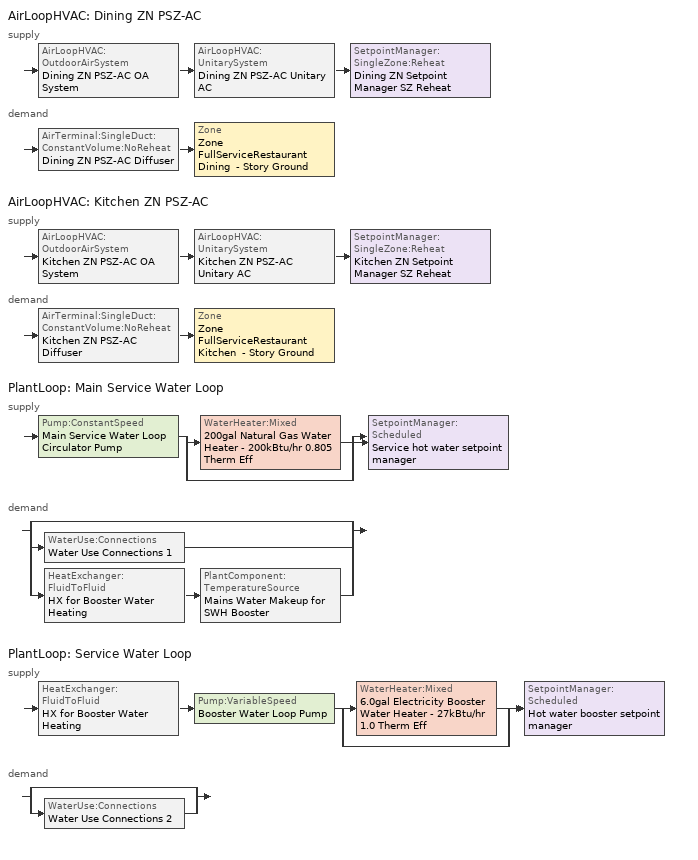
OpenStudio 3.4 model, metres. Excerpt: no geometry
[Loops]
AirLoopHVAC 'Dining ZN PSZ-AC'
 supply: AirLoopHVAC:OutdoorAirSystem 'Dining ZN PSZ-AC OA System' > AirLoopHVAC:UnitarySystem 'Dining ZN PSZ-AC Unitary AC' > SetpointManager:SingleZone:Reheat 'Dining ZN Setpoint Manager SZ Reheat'
 demand: AirTerminal:SingleDuct:ConstantVolume:NoReheat 'Dining ZN PSZ-AC Diffuser' > Zone 'Zone FullServiceRestaurant Dining  - Story Ground'
AirLoopHVAC 'Kitchen ZN PSZ-AC'
 supply: AirLoopHVAC:OutdoorAirSystem 'Kitchen ZN PSZ-AC OA System' > AirLoopHVAC:UnitarySystem 'Kitchen ZN PSZ-AC Unitary AC' > SetpointManager:SingleZone:Reheat 'Kitchen ZN Setpoint Manager SZ Reheat'
 demand: AirTerminal:SingleDuct:ConstantVolume:NoReheat 'Kitchen ZN PSZ-AC Diffuser' > Zone 'Zone FullServiceRestaurant Kitchen  - Story Ground'
PlantLoop 'Main Service Water Loop'
 supply: Pump:ConstantSpeed 'Main Service Water Loop Circulator Pump' > split
  | WaterHeater:Mixed '200gal Natural Gas Water Heater - 200kBtu/hr 0.805 Therm Eff'
  | bypass
  join > SetpointManager:Scheduled 'Service hot water setpoint manager'
 demand: split
  | bypass
  | WaterUse:Connections 'Water Use Connections 1'
  | HeatExchanger:FluidToFluid 'HX for Booster Water Heating' > PlantComponent:TemperatureSource 'Mains Water Makeup for SWH Booster'
PlantLoop 'Service Water Loop'
 supply: HeatExchanger:FluidToFluid 'HX for Booster Water Heating' > Pump:VariableSpeed 'Booster Water Loop Pump' > split
  | WaterHeater:Mixed '6.0gal Electricity Booster Water Heater - 27kBtu/hr 1.0 Therm Eff'
  | bypass
  join > SetpointManager:Scheduled 'Hot water booster setpoint manager'
 demand: split
  | bypass
  | WaterUse:Connections 'Water Use Connections 2'
[Sizing:Zone] Zone Cooling Design Supply Air Temperature Input Method=SupplyAirTemperature; Zone Cooling Design Supply Air Temperature {C}=12.7778; Zone Cooling Design Supply Air Temperature Difference {deltaC}=11.11; Zone Heating Design Supply Air Temperature Input Method=SupplyAirTemperature; Zone Heating Design Supply Air Temperature {C}=50; Zone Heating Design Supply Air Temperature Difference {deltaC}=11.11; Zone Cooling Design Supply Air Humidity Ratio {kg-H2O/kg-air}=0.0085; Zone Heating Design Supply Air Humidity Ratio {kg-H2O/kg-air}=0.008; Cooling Design Air Flow Method=DesignDayWithLimit; Heating Design Air Flow Method=DesignDay; Account for Dedicated Outdoor Air System=No; Dedicated Outdoor Air System Control Strategy=NeutralSupplyAir; Dedicated Outdoor Air Low Setpoint Temperature for Design {C}=autosize; Dedicated Outdoor Air High Setpoint Temperature for Design {C}=autosize
Name | Cooling Minimum Air Flow per Zone Floor Area {m3/s-m2}
Zone FullServiceRestaurant Dining  - Story Ground | 0.00358118
Zone FullServiceRestaurant Kitchen  - Story Ground | 0
[Zone equipment]
Zone FullServiceRestaurant Dining  - Story Ground: Dining ZN PSZ-AC Diffuser
Zone FullServiceRestaurant Kitchen  - Story Ground: Kitchen ZN PSZ-AC Diffuser
[AirLoopHVAC] Availability Schedule=RestaurantSitDown HVACOperationSchd; Design Supply Air Flow Rate {m3/s}=autosize; Design Return Air Flow Fraction of Supply Air Flow=1
Dining ZN PSZ-AC; Kitchen ZN PSZ-AC
[Sizing:System] Type of Load to Size On=Sensible; Design Outdoor Air Flow Rate {m3/s}=Autosize; Central Heating Maximum System Air Flow Ratio=1; Preheat Design Temperature {C}=7.22222; Preheat Design Humidity Ratio {kg-H2O/kg-Air}=0.008; Precool Design Temperature {C}=12.7778; Precool Design Humidity Ratio {kg-H2O/kg-Air}=0.008; Central Cooling Design Supply Air Temperature {C}=12.7778; Central Heating Design Supply Air Temperature {C}=50; Sizing Option=Coincident; 100% Outdoor Air in Cooling=No; 100% Outdoor Air in Heating=No; Central Cooling Design Supply Air Humidity Ratio {kg-H2O/kg-Air}=0.0085; Central Heating Design Supply Air Humidity Ratio {kg-H2O/kg-Air}=0.008; Cooling Design Air Flow Method=DesignDay; Heating Design Air Flow Method=DesignDay; System Outdoor Air Method=ZoneSum; Zone Maximum Outdoor Air Fraction=1; Cooling Supply Air Flow Rate Per Floor Area {m3/s-m2}=0.00996765; Cooling Fraction of Autosized Cooling Supply Air Flow Rate=1; Cooling Supply Air Flow Rate Per Unit Cooling Capacity {m3/s-W}=3.94755e-05; Heating Supply Air Flow Rate Per Floor Area {m3/s-m2}=0.00996765; Heating Fraction of Autosized Heating Supply Air Flow Rate=1; Heating Fraction of Autosized Cooling Supply Air Flow Rate=1; Heating Supply Air Flow Rate Per Unit Heating Capacity {m3/s-W}=3.15882e-05; Cooling Design Capacity Method=CoolingDesignCapacity; Cooling Design Capacity {W}=autosize; Cooling Design Capacity Per Floor Area {W/m2}=234.7; Fraction of Autosized Cooling Design Capacity=1; Heating Design Capacity Method=HeatingDesignCapacity; Heating Design Capacity {W}=autosize; Heating Design Capacity Per Floor Area {W/m2}=157; Fraction of Autosized Heating Design Capacity=1; Central Cooling Capacity Control Method=OnOff; Occupant Diversity=autosize
Dining ZN PSZ-AC; Kitchen ZN PSZ-AC
[SetpointManager:SingleZone:Reheat] Minimum Supply Air Temperature {C}=12.7778; Maximum Supply Air Temperature {C}=50
Name | Control Zone | Setpoint Node or NodeList
Dining ZN Setpoint Manager SZ Reheat | Zone FullServiceRestaurant Dining  - Story Ground | Dining ZN PSZ-AC Supply Outlet Node
Kitchen ZN Setpoint Manager SZ Reheat | Zone FullServiceRestaurant Kitchen  - Story Ground | Kitchen ZN PSZ-AC Supply Outlet Node
[Coil:Heating:Gas] Availability Schedule=Always On Discrete; Gas Burner Efficiency=0.793; Nominal Capacity {W}=AutoSize; Parasitic Electric Load {W}=0; Parasitic Gas Load {W}=0
Dining ZN PSZ-AC Gas Htg Coil 679kBtu/hr 0.8 Combustion Eff; Kitchen ZN PSZ-AC Gas Htg Coil 398kBtu/hr 0.8 Combustion Eff
[Coil:Heating:Electric] Availability Schedule=Always Off Discrete; Efficiency=1; Nominal Capacity {W}=0
Dining ZN PSZ-AC No Heat; Kitchen ZN PSZ-AC No Heat
[Coil:Cooling:DX:TwoSpeed] Availability Schedule=Always On Discrete; Rated High Speed Total Cooling Capacity {W}=Autosize; Rated High Speed Sensible Heat Ratio=Autosize; Rated High Speed Air Flow Rate {m3/s}=Autosize; Unit Internal Static Air Pressure {Pa}=773.3; Total Cooling Capacity Function of Temperature Curve=CoilClgDXQRatio_fTwbToadbSI; Total Cooling Capacity Function of Flow Fraction Curve=CoilClgDXSnglQRatio_fCFMRatio; Energy Input Ratio Function of Temperature Curve=CoilClgDXEIRRatio_fTwbToadbSI; Energy Input Ratio Function of Flow Fraction Curve=CoilClgDXSnglEIRRatio_fCFMRatio; Part Load Fraction Correlation Curve=CoilClgDXEIRRatio_fQFrac; Rated Low Speed Total Cooling Capacity {W}=Autosize; Rated Low Speed Sensible Heat Ratio=0.69; Low Speed Total Cooling Capacity Function of Temperature Curve=CoilClgDXQRatio_fTwbToadbSI; Low Speed Energy Input Ratio Function of Temperature Curve=CoilClgDXEIRRatio_fTwbToadbSI; Condenser Type=AirCooled; Minimum Outdoor Dry-Bulb Temperature for Compressor Operation {C}=-25; High Speed Evaporative Condenser Effectiveness=0; High Speed Evaporative Condenser Air Flow Rate {m3/s}=Autosize; High Speed Evaporative Condenser Pump Rated Power Consumption {W}=Autosize; Low Speed Evaporative Condenser Effectiveness=0; Low Speed Evaporative Condenser Air Flow Rate {m3/s}=Autosize; Low Speed Evaporative Condenser Pump Rated Power Consumption {W}=Autosize; Basin Heater Capacity {W/K}=10; Basin Heater Setpoint Temperature {C}=2
Name | Rated High Speed COP {W/W} | Rated Low Speed COP {W/W}
Dining ZN PSZ-AC 2spd DX AC Clg Coil 290kBtu/hr 9.3EER | 3.23281 | 3.23281
Kitchen ZN PSZ-AC 2spd DX AC Clg Coil 142kBtu/hr 9.5EER | 3.2994 | 3.2994
[Fan:OnOff] Availability Schedule=Always On Discrete; Maximum Flow Rate {m3/s}=autosize; Motor In Airstream Fraction=1
Name | Fan Total Efficiency | Pressure Rise {Pa} | Motor Efficiency | Fan Power Ratio Function of Speed Ratio Curve | Fan Efficiency Ratio Function of Speed Ratio Curve
Dining ZN PSZ-AC Fan | 0.58175 | 1018.77 | 0.895 | Fan On Off Power Curve | Fan On Off Efficiency Curve
Kitchen ZN PSZ-AC Fan | 0.56875 | 622.722 | 0.875 | Fan On Off Power Curve 1 | Fan On Off Efficiency Curve 1
[AirLoopHVAC:UnitarySystem] Control Type=Load; Dehumidification Control Type=None; Availability Schedule=RestaurantSitDown HVACOperationSchd; Fan Placement=DrawThrough; Supply Air Fan Operating Mode Schedule=RestaurantSitDown HVACOperationSchd; DX Heating Coil Sizing Ratio=1; Use DOAS DX Cooling Coil=No; DOAS DX Cooling Coil Leaving Minimum Air Temperature {C}=2; Latent Load Control=SensibleOnlyLoadControl; Supply Air Flow Rate During Cooling Operation {m3/s}=Autosize; Supply Air Flow Rate During Heating Operation {m3/s}=Autosize; Supply Air Flow Rate When No Cooling or Heating is Required {m3/s}=Autosize; Maximum Supply Air Temperature {C}=80; Maximum Outdoor Dry-Bulb Temperature for Supplemental Heater Operation {C}=21; Maximum Cycling Rate {cycles/hr}=2.5; Heat Pump Time Constant {s}=60; Fraction of On-Cycle Power Use=0.01; Heat Pump Fan Delay Time {s}=60; Ancilliary On-Cycle Electric Power {W}=0; Ancilliary Off-Cycle Electric Power {W}=0
Name | Controlling Zone or Thermostat Location | Supply Fan | Heating Coil | Cooling Coil | Supplemental Heating Coil
Dining ZN PSZ-AC Unitary AC | Zone FullServiceRestaurant Dining  - Story Ground | Dining ZN PSZ-AC Fan | Dining ZN PSZ-AC Gas Htg Coil 679kBtu/hr 0.8 Combustion Eff | Dining ZN PSZ-AC 2spd DX AC Clg Coil 290kBtu/hr 9.3EER | Dining ZN PSZ-AC No Heat
Kitchen ZN PSZ-AC Unitary AC | Zone FullServiceRestaurant Kitchen  - Story Ground | Kitchen ZN PSZ-AC Fan | Kitchen ZN PSZ-AC Gas Htg Coil 398kBtu/hr 0.8 Combustion Eff | Kitchen ZN PSZ-AC 2spd DX AC Clg Coil 142kBtu/hr 9.5EER | Kitchen ZN PSZ-AC No Heat
[Controller:OutdoorAir] Maximum Outdoor Air Flow Rate {m3/s}=Autosize; Economizer Control Type=DifferentialDryBulb; Economizer Control Action Type=ModulateFlow; Lockout Type=LockoutWithCompressor; Minimum Limit Type=FixedMinimum; Minimum Outdoor Air Schedule=RestaurantSitDown MinOA_MotorizedDamper_Sched; High Humidity Control=No; Heat Recovery Bypass Control Type=BypassWhenWithinEconomizerLimits
Name | Minimum Outdoor Air Flow Rate {m3/s} | Maximum Fraction of Outdoor Air Schedule | Controller Mechanical Ventilation
Dining ZN PSZ-AC OA System Controller | 0 | DiningZNPSZACmaxOASch | Controller Mechanical Ventilation 1
Kitchen ZN PSZ-AC OA System Controller | autosize | KitchenZNPSZACmaxOASch | Controller Mechanical Ventilation 2
[Controller:MechanicalVentilation] Availability Schedule=Always On Discrete
Name | Demand Controlled Ventilation
Controller Mechanical Ventilation 1 | Yes
Controller Mechanical Ventilation 2
[AirLoopHVAC:OutdoorAirSystem]
Name | Controller
Dining ZN PSZ-AC OA System | Dining ZN PSZ-AC OA System Controller
Kitchen ZN PSZ-AC OA System | Kitchen ZN PSZ-AC OA System Controller
[AirTerminal:SingleDuct:ConstantVolume:NoReheat] Availability Schedule=Always On Discrete; Maximum Air Flow Rate {m3/s}=AutoSize
Dining ZN PSZ-AC Diffuser; Kitchen ZN PSZ-AC Diffuser
[Refrigeration:System]
RefrSystem - Restaurant: Refrigeration Condenser=Refrigeration Condenser Air Cooled 1; Minimum Condensing Temperature {C}=21; Refrigeration System Working Fluid Type=R404a; Suction Temperature Control Type=ConstantSuctionTemperature; Suction Piping Zone=Zone FullServiceRestaurant Kitchen  - Story Ground
[Refrigeration:Case]
Case Full Service Restaurant: Availability Schedule=Always On Discrete; Zone=Zone FullServiceRestaurant Kitchen  - Story Ground; Rated Ambient Temperature {C}=23.8889; Rated Ambient Relative Humidity {percent}=55; Rated Total Cooling Capacity per Unit Length {W/m}=734; Rated Latent Heat Ratio=0.08; Rated Runtime Fraction=0.85; Case Length {m}=3.05; Case Operating Temperature {C}=2; Latent Case Credit Curve Type=CaseTemperatureMethod; Latent Case Credit Curve=Refrigeration Case Latent Credit Curve; Standard Case Fan Power per Unit Length {W/m}=66; Operating Case Fan Power per Unit Length {W/m}=66; Standard Case Lighting Power per Unit Length {W/m}=33; Installed Case Lighting Power per Unit Length {W/m}=33; Case Lighting Schedule=RestaurantSitDown BLDG_LIGHT_KITCHEN_SCH_2004_2007; Fraction of Lighting Energy to Case=1; Anti-Sweat Heater Control Type=None; Humidity at Zero Anti-Sweat Heater Energy {percent}=0; Case Height {m}=1.5; Fraction of Anti-Sweat Heater Energy to Case=0.2; Case Defrost Power per Unit Length {W/m}=0; Case Defrost Type=None; Case Defrost Schedule=Refrigeration Defrost Schedule; Case Defrost Drip-Down Schedule=Refrigeration Defrost Schedule 1; Defrost Energy Correction Curve Type=None; Under Case HVAC Return Air Fraction=0.05; Refrigerated Case Restocking Schedule=RestaurantSitDown Kitchen_Case:2_SELFCONTAINEDDISPLAYCASE_CaseStockingSched; Case Credit Fraction Schedule=Refrigeration Case Credit Schedule; Design Evaporator Temperature or Brine Inlet Temperature {C}=-5.56
[Refrigeration:WalkIn]
Walk-In Full Service Restaurant: Availability Schedule=Always On Discrete; Rated Coil Cooling Capacity {W}=1678.72; Operating Temperature {C}=-23; Rated Cooling Source Temperature {C}=-28.3333; Rated Total Heating Power {W}=0; Rated Cooling Coil Fan Power {W}=180.56; Rated Circulation Fan Power {W}=0; Rated Total Lighting Power {W}=80.52; Lighting Schedule=RestaurantSitDown BLDG_LIGHT_KITCHEN_SCH_2004_2007; Defrost Type=Electric; Defrost Control Type=TimeSchedule; Defrost Schedule=Refrigeration Defrost Schedule 2; Defrost Drip-Down Schedule=Refrigeration Defrost Schedule 3; Defrost Power {W}=2000.8; Temperature Termination Defrost Fraction to Ice=0.7; Restocking Schedule=RestaurantSitDown Kitchen_Case:1_WALKINFREEZER_WalkInStockingSched; Insulated Floor Surface Area {m2}=7.43224; Insulated Floor U-Value {W/m2-K}=0.207; WalkIn Zone Boundary 1=Refrigeration Walk In Zone Boundary 1
[Refrigeration:WalkIn:ZoneBoundary]
Refrigeration Walk In Zone Boundary 1: Zone=Zone FullServiceRestaurant Kitchen  - Story Ground; Total Insulated Surface Area Facing Zone {m2}=43.4; Insulated Surface U-Value Facing Zone {W/m2-K}=0.235; Area of Stocking Doors Facing Zone {m2}=2; Height of Stocking Doors Facing Zone {m}=2; Stocking Door Opening Schedule Name Facing Zone=door_wi_sched; Stocking Door Opening Protection Type Facing Zone=StripCurtain
[Refrigeration:Condenser:AirCooled]
Refrigeration Condenser Air Cooled 1: Rated Effective Total Heat Rejection Rate Curve=Curve Linear 1; Rated Subcooling Temperature Difference {deltaC}=0; Condenser Fan Speed Control Type=Fixed; Rated Fan Power {W}=852.175; Minimum Fan Air Flow Ratio=0.1
[PlantLoop] Glycol Concentration=0; Plant Loop Volume {m3}=Autocalculate; Load Distribution Scheme=Optimal
Name | Maximum Loop Temperature {C} | Minimum Loop Temperature {C}
Main Service Water Loop | 60 | 10
Service Water Loop
[Sizing:Plant] Loop Type=Heating; Loop Design Temperature Difference {deltaC}=5; Sizing Option=NonCoincident; Zone Timesteps in Averaging Window=1; Coincident Sizing Factor Mode=None
Name | Design Loop Exit Temperature {C}
Main Service Water Loop | 60
Service Water Loop | 82.2222
[SetpointManager:Scheduled] Control Variable=Temperature
Name | Schedule | Setpoint Node or NodeList
Service hot water setpoint manager | Service Water Loop Temp - 140F | Main Service Water Loop Supply Outlet Node
Hot water booster setpoint manager | Service Water Booster Temp - 180.00000000000006F | Service Water Loop Supply Outlet Node
[Pump:ConstantSpeed]
Main Service Water Loop Circulator Pump: Rated Flow Rate {m3/s}=autosize; Rated Pump Head {Pa}=29891; Rated Power Consumption {W}=autosize; Motor Efficiency=0.825; Fraction of Motor Inefficiencies to Fluid Stream=0; Pump Control Type=Intermittent; Design Power Sizing Method=PowerPerFlowPerPressure; Design Electric Power per Unit Flow Rate {W/(m3/s)}=348701.1; Design Shaft Power per Unit Flow Rate per Unit Head {W-s/m3-Pa}=1.28205
[WaterHeater:Mixed] Deadband Temperature Difference {deltaC}=2; Heater Control Type=Cycle; Off Cycle Parasitic Heat Fraction to Tank=0; On Cycle Parasitic Heat Fraction to Tank=0; Ambient Temperature Indicator=ThermalZone; Ambient Temperature Thermal Zone=Zone FullServiceRestaurant Kitchen  - Story Ground; Use Side Effectiveness=1; Source Side Effectiveness=1; Use Side Design Flow Rate {m3/s}=autosize; Source Side Design Flow Rate {m3/s}=autosize; Indirect Water Heating Recovery Time {hr}=1.5; Source Side Flow Control Mode=IndirectHeatPrimarySetpoint
Name | Tank Volume {m3} | Setpoint Temperature Schedule | Maximum Temperature Limit {C} | Heater Maximum Capacity {W} | Heater Fuel Type | Heater Thermal Efficiency | Off Cycle Parasitic Fuel Consumption Rate {W} | Off Cycle Parasitic Fuel Type | On Cycle Parasitic Fuel Consumption Rate {W} | On Cycle Parasitic Fuel Type | Off Cycle Loss Coefficient to Ambient Temperature {W/K} | On Cycle Loss Coefficient to Ambient Temperature {W/K}
200gal Natural Gas Water Heater - 200kBtu/hr 0.805 Therm Eff | 0.757082 | Service Water Loop Temp - 140F | 60 | 58614.2 | NaturalGas | 0.805128 | 1053.32 | NaturalGas | 1053.32 | NaturalGas | 9.66218 | 9.66218
6.0gal Electricity Booster Water Heater - 27kBtu/hr 1.0 Therm Eff | 0.0227125 | Service Water Booster Temp - 180.00000000000006F | 82.2222 | 7999.96 | Electricity | 1 | 0 | Electricity | 0 | Electricity | 2.26162 | 2.26162
[WaterHeater:Sizing] Design Mode=PeakDraw; Time Storage Can Meet Peak Draw {hr}=0.538503; Time for Tank Recovery {hr}=0; Nominal Tank Volume for Autosizing Plant Connections {m3}=1
200gal Natural Gas Water Heater - 200kBtu/hr 0.805 Therm Eff; 6.0gal Electricity Booster Water Heater - 27kBtu/hr 1.0 Therm Eff
[WaterUse:Connections] Drain Water Heat Exchanger Type=None; Drain Water Heat Exchanger Destination=Plant
Name | Water Use Equipment Name 1
Water Use Connections 1 | Kitchen Service Water Use 2.22gpm
Water Use Connections 2 | Booster Water Fixture - 1.33 gpm at 180F
[WaterUse:Equipment:Definition]
Name | Peak Flow Rate {m3/s} | Target Temperature Schedule | Sensible Fraction Schedule | Latent Fraction Schedule
Kitchen Service Water Use Def 2.22gpm | 0.000139808 | Mixed Water At Faucet Temp - 140F | Fraction Sensible - 0.2 | Fraction Latent - 0.05
Booster Water Fixture Def - 1.33 gpm | 8.391e-05 | Mixed Water At Faucet Temp - 180F
[WaterUse:Equipment] Flow Rate Fraction Schedule=RestaurantSitDown BLDG_SWH_SCH
Name | Water Use Equipment Definition
Kitchen Service Water Use 2.22gpm | Kitchen Service Water Use Def 2.22gpm
Booster Water Fixture - 1.33 gpm at 180F | Booster Water Fixture Def - 1.33 gpm
[Pump:VariableSpeed]
Booster Water Loop Pump: Rated Pump Head {Pa}=0; Rated Power Consumption {W}=0; Motor Efficiency=1; Coefficient 1 of the Part Load Performance Curve=0; Coefficient 2 of the Part Load Performance Curve=3.2485; Coefficient 3 of the Part Load Performance Curve=-4.7443; Coefficient 4 of the Part Load Performance Curve=2.5294; Minimum Flow Rate {m3/s}=0; Pump Control Type=Intermittent; Skin Loss Radiative Fraction=0.5; Design Power Sizing Method=PowerPerFlowPerPressure; Design Electric Power per Unit Flow Rate {W/(m3/s)}=348701.1; Design Shaft Power per Unit Flow Rate per Unit Head {W-s/m3-Pa}=1.28205; Design Minimum Flow Rate Fraction=0
[HeatExchanger:FluidToFluid]
HX for Booster Water Heating: Loop Demand Side Design Flow Rate {m3/s}=autosize; Loop Supply Side Design Flow Rate {m3/s}=autosize; Heat Exchange Model Type=Ideal; Heat Exchanger U-Factor Times Area Value {W/K}=autosize; Control Type=UncontrolledOn; Minimum Temperature Difference to Activate Heat Exchanger {deltaC}=0.01; Heat Transfer Metering End Use Type=LoopToLoop; Component Override Cooling Control Temperature Mode=Loop; Sizing Factor=1; Operation Minimum Temperature Limit {C}=0; Operation Maximum Temperature Limit {C}=100
[PlantComponent:TemperatureSource]
Mains Water Makeup for SWH Booster: Design Volume Flow Rate {m3/s}=autosize; Temperature Specification Type=Scheduled; Source Temperature {C}=8; Source Temperature Schedule=Mains Water Temperature
[Schedule:Constant]
Name | Value
Always On Discrete | 1
Always Off Discrete | 0
Mains Water Temperature | 10
[Schedule:Ruleset]
Name | Default Day Schedule | Summer Design Day Schedule | Winter Design Day Schedule
RestaurantSitDown BLDG_LIGHT_KITCHEN_SCH_2004_2007 | RestaurantSitDown BLDG_LIGHT_KITCHEN_SCH_2004_2007 Default | RestaurantSitDown BLDG_LIGHT_KITCHEN_SCH_2004_2007 Summer Design Day | RestaurantSitDown BLDG_LIGHT_KITCHEN_SCH_2004_2007 Winter Design Day
RestaurantSitDown HVACOperationSchd | RestaurantSitDown HVACOperationSchd Default | RestaurantSitDown HVACOperationSchd Summer Design Day | RestaurantSitDown HVACOperationSchd Winter Design Day
RestaurantSitDown MinOA_MotorizedDamper_Sched | RestaurantSitDown MinOA_MotorizedDamper_Sched Default | RestaurantSitDown MinOA_MotorizedDamper_Sched Summer Design Day | RestaurantSitDown MinOA_MotorizedDamper_Sched Winter Design Day
RestaurantSitDown Kitchen_Case:2_SELFCONTAINEDDISPLAYCASE_CaseStockingSched | RestaurantSitDown Kitchen_Case:2_SELFCONTAINEDDISPLAYCASE_CaseStockingSched Default | RestaurantSitDown Kitchen_Case:2_SELFCONTAINEDDISPLAYCASE_CaseStockingSched Summer Design Day | RestaurantSitDown Kitchen_Case:2_SELFCONTAINEDDISPLAYCASE_CaseStockingSched Winter Design Day
Refrigeration Defrost Schedule | Refrigeration Defrost Schedule Default
Refrigeration Defrost Schedule 1 | Refrigeration Defrost Schedule Default 1
Refrigeration Case Credit Schedule | Refrigeration Case Credit Schedule Default
RestaurantSitDown Kitchen_Case:1_WALKINFREEZER_WalkInStockingSched | RestaurantSitDown Kitchen_Case:1_WALKINFREEZER_WalkInStockingSched Default | RestaurantSitDown Kitchen_Case:1_WALKINFREEZER_WalkInStockingSched Summer Design Day | RestaurantSitDown Kitchen_Case:1_WALKINFREEZER_WalkInStockingSched Winter Design Day
door_wi_sched | door_wi_sched Default
Refrigeration Defrost Schedule 2 | Refrigeration Defrost Schedule Default 2
Refrigeration Defrost Schedule 3 | Refrigeration Defrost Schedule Default 3
Service Water Loop Temp - 140F | Service Water Loop Temp - 140F Default
Fraction Sensible - 0.2 | Fraction Sensible - 0.2 Default
Fraction Latent - 0.05 | Fraction Latent - 0.05 Default
Mixed Water At Faucet Temp - 140F | Mixed Water At Faucet Temp - 140F Default
RestaurantSitDown BLDG_SWH_SCH | RestaurantSitDown BLDG_SWH_SCH Default | RestaurantSitDown BLDG_SWH_SCH Summer Design Day | RestaurantSitDown BLDG_SWH_SCH Winter Design Day
Service Water Booster Temp - 180.00000000000006F | Service Water Booster Temp - 180.00000000000006F Default
Mixed Water At Faucet Temp - 180F | Mixed Water At Faucet Temp - 180F Default
DiningZNPSZACmaxOASch | DiningZNPSZACmaxOASchDefault
KitchenZNPSZACmaxOASch | KitchenZNPSZACmaxOASchDefault
[Schedule:Day]
RestaurantSitDown BLDG_LIGHT_KITCHEN_SCH_2004_2007 Default: 1, 0, 0.2, 6, 0, 0.15, 8, 0, 0.3, 10, 0, 0.5, 16, 0, 0.7, 22, 0, 0.6, 23, 0, 0.5, 24, 0, 0.3
RestaurantSitDown BLDG_LIGHT_KITCHEN_SCH_2004_2007 Sat Day: 1, 0, 0.2, 6, 0, 0.15, 8, 0, 0.3, 10, 0, 0.6, 17, 0, 0.8, 22, 0, 0.9, 23, 0, 0.5, 24, 0, 0.3
RestaurantSitDown BLDG_LIGHT_KITCHEN_SCH_2004_2007 Summer Design Day; RestaurantSitDown MinOA_MotorizedDamper_Sched Winter Design Day: 24, 0, 1
RestaurantSitDown BLDG_LIGHT_KITCHEN_SCH_2004_2007 Wkdy Day: 5, 0, 0.15, 6, 0, 0.2, 8, 0, 0.4, 10, 0, 0.6, 22, 0, 0.9, 23, 0, 0.5, 24, 0, 0.3
RestaurantSitDown BLDG_LIGHT_KITCHEN_SCH_2004_2007 Winter Design Day: 24, 0, 0
RestaurantSitDown HVACOperationSchd Default; RestaurantSitDown HVACOperationSchd Winter Design Day; RestaurantSitDown HVACOperationSchd Summer Design Day; RestaurantSitDown HVACOperationSchd Default|WntrDsn|SmrDsn|Sun|Wkdy Day: 1, 0, 1, 5, 0, 0, 24, 0, 1
RestaurantSitDown MinOA_MotorizedDamper_Sched Default; RestaurantSitDown MinOA_MotorizedDamper_Sched Summer Design Day; RestaurantSitDown MinOA_MotorizedDamper_Sched Default|SmrDsn|Sat|Wkdy Day: 1, 0, 1, 6, 0, 0, 24, 0, 1
RestaurantSitDown Kitchen_Case:2_SELFCONTAINEDDISPLAYCASE_CaseStockingSched Default; RestaurantSitDown Kitchen_Case:2_SELFCONTAINEDDISPLAYCASE_CaseStockingSched Winter Design Day; RestaurantSitDown Kitchen_Case:2_SELFCONTAINEDDISPLAYCASE_CaseStockingSched Summer Design Day: 6, 0, 0, 7, 0, 50, 9, 0, 70, 10, 0, 80, 11, 0, 70, 13, 0, 50, 14, 0, 80, 15, 0, 90, 16, 0, 80, 24, 0, 0
Refrigeration Defrost Schedule Default; Refrigeration Defrost Schedule Default 1: 0, 59, 0, 24, 0, 0
Refrigeration Case Credit Schedule Default: 7, 0, 0.2, 21, 0, 0.4, 24, 0, 0.2
RestaurantSitDown Kitchen_Case:1_WALKINFREEZER_WalkInStockingSched Default: 4, 0, 0, 5, 0, 725, 6, 0, 417, 7, 0, 290, 24, 0, 0
RestaurantSitDown Kitchen_Case:1_WALKINFREEZER_WalkInStockingSched Winter Design Day; RestaurantSitDown Kitchen_Case:1_WALKINFREEZER_WalkInStockingSched Summer Design Day; RestaurantSitDown Kitchen_Case:1_WALKINFREEZER_WalkInStockingSched WntrDsn|SmrDsn|Wknd|Mon|Wed|Thu Day: 4, 0, 0, 5, 0, 125, 6, 0, 117, 7, 0, 90, 19, 0, 0, 20, 0, 125, 21, 0, 117, 22, 0, 90, 24, 0, 0
door_wi_sched Default: 6, 0, 0, 22, 0, 0.0625, 24, 0, 0
Refrigeration Defrost Schedule Default 2; Refrigeration Defrost Schedule Default 3: 0, 59, 1, 10, 0, 0, 10, 59, 1, 24, 0, 0
Service Water Loop Temp - 140F Default; Mixed Water At Faucet Temp - 140F Default: 24, 0, 60
Fraction Sensible - 0.2 Default: 24, 0, 0.2
Fraction Latent - 0.05 Default: 24, 0, 0.05
RestaurantSitDown BLDG_SWH_SCH Default: 1, 0, 0.25, 6, 0, 0, 10, 0, 0.15, 12, 0, 0.5, 14, 0, 0.4, 17, 0, 0.3, 18, 0, 0.4, 20, 0, 0.5, 21, 0, 0.4, 22, 0, 0.5, 23, 0, 0.4, 24, 0, 0.2
RestaurantSitDown BLDG_SWH_SCH Summer Design Day; RestaurantSitDown BLDG_SWH_SCH SmrDsn|Wkdy Day: 1, 0, 0.2, 6, 0, 0, 7, 0, 0.15, 8, 0, 0.6, 9, 0, 0.55, 10, 0, 0.45, 11, 0, 0.4, 12, 0, 0.45, 13, 0, 0.4, 14, 0, 0.35, 17, 0, 0.3, 18, 0, 0.4, 19, 0, 0.55, 20, 0, 0.6, 21, 0, 0.5, 22, 0, 0.55, 23, 0, 0.45, 24, 0, 0.25
RestaurantSitDown BLDG_SWH_SCH Winter Design Day; RestaurantSitDown BLDG_SWH_SCH WntrDsn|Sat Day: 1, 0, 0.2, 6, 0, 0, 9, 0, 0.15, 10, 0, 0.5, 11, 0, 0.45, 13, 0, 0.5, 14, 0, 0.45, 16, 0, 0.4, 17, 0, 0.35, 18, 0, 0.4, 20, 0, 0.55, 21, 0, 0.5, 22, 0, 0.55, 23, 0, 0.4, 24, 0, 0.3
Service Water Booster Temp - 180.00000000000006F Default; Mixed Water At Faucet Temp - 180F Default: 24, 0, 82.2222
DiningZNPSZACmaxOASchDefault; KitchenZNPSZACmaxOASchDefault: 24, 0, 0.7
[Schedule:Rule] Date Specification Type=DateRange; Start Month=1; Start Day=1; End Month=12; End Day=31
Name | Schedule Ruleset | Rule Order | Day Schedule | Apply Saturday | Apply Monday | Apply Tuesday | Apply Wednesday | Apply Thursday | Apply Friday | Apply Sunday
Schedule Rule 4 | RestaurantSitDown BLDG_LIGHT_KITCHEN_SCH_2004_2007 | 1 | RestaurantSitDown BLDG_LIGHT_KITCHEN_SCH_2004_2007 Sat Day | Yes
Schedule Rule 5 | RestaurantSitDown BLDG_LIGHT_KITCHEN_SCH_2004_2007 | 0 | RestaurantSitDown BLDG_LIGHT_KITCHEN_SCH_2004_2007 Wkdy Day |  | Yes | Yes | Yes | Yes | Yes
Schedule Rule 13 | RestaurantSitDown HVACOperationSchd | 0 | RestaurantSitDown HVACOperationSchd Default|WntrDsn|SmrDsn|Sun|Wkdy Day |  | Yes | Yes | Yes | Yes | Yes | Yes
Schedule Rule 14 | RestaurantSitDown MinOA_MotorizedDamper_Sched | 0 | RestaurantSitDown MinOA_MotorizedDamper_Sched Default|SmrDsn|Sat|Wkdy Day | Yes | Yes | Yes | Yes | Yes | Yes
Schedule Rule 15 | RestaurantSitDown Kitchen_Case:1_WALKINFREEZER_WalkInStockingSched | 0 | RestaurantSitDown Kitchen_Case:1_WALKINFREEZER_WalkInStockingSched WntrDsn|SmrDsn|Wknd|Mon|Wed|Thu Day | Yes | Yes |  | Yes | Yes |  | Yes
Schedule Rule 19 | RestaurantSitDown BLDG_SWH_SCH | 1 | RestaurantSitDown BLDG_SWH_SCH SmrDsn|Wkdy Day |  | Yes | Yes | Yes | Yes | Yes
Schedule Rule 20 | RestaurantSitDown BLDG_SWH_SCH | 0 | RestaurantSitDown BLDG_SWH_SCH WntrDsn|Sat Day | Yes
[Curve:Exponent] Coefficient1 Constant=1; Coefficient2 Constant=0; Coefficient3 Constant=0; Minimum Value of x=0; Maximum Value of x=1
Fan On Off Power Curve; Fan On Off Power Curve 1
[Curve:Cubic]
Name | Coefficient1 Constant | Coefficient2 x | Coefficient3 x**2 | Coefficient4 x**3 | Minimum Value of x | Maximum Value of x
Fan On Off Efficiency Curve; Fan On Off Efficiency Curve 1 | 1 | 0 | 0 | 0 | 0 | 1
Refrigeration Case Latent Credit Curve | 0.0265263 | 0.00107803 | 6.02558e-05 | 1.23732e-06 | -35 | 20
CoilClgDXEIRRatio_fQFrac | 0 | 5.1091 | -8.5515 | 4.4744 | 0.7 | 1
[Curve:Linear]
Curve Linear 1: Coefficient1 Constant=0; Coefficient2 x=636.438; Minimum Value of x=1.4; Maximum Value of x=33.3
[Curve:Biquadratic] Minimum Value of x=13.89; Maximum Value of x=25; Minimum Value of y=23.89; Maximum Value of y=46.11; Minimum Curve Output=0.77
Name | Coefficient1 Constant | Coefficient2 x | Coefficient3 x**2 | Coefficient4 y | Coefficient5 y**2 | Coefficient6 x*y | Maximum Curve Output
CoilClgDXQRatio_fTwbToadbSI | 0.86779 | 0.014245 | 0.000554 | -0.007569 | 3.2e-05 | -0.000191 | 1.29
CoilClgDXEIRRatio_fTwbToadbSI | 0.116709 | 0.028458 | -0.000411 | 0.021422 | 0.000162 | -0.00068 | 1.33
[Curve:Quadratic]
Name | Coefficient1 Constant | Coefficient2 x | Coefficient3 x**2 | Minimum Value of x | Maximum Value of x
CoilClgDXSnglQRatio_fCFMRatio | 0.8 | 0.2 | 0 | 0.5 | 1.5
CoilClgDXSnglEIRRatio_fCFMRatio | 1.156 | -0.1816 | 0.0256 | 0 | 1
